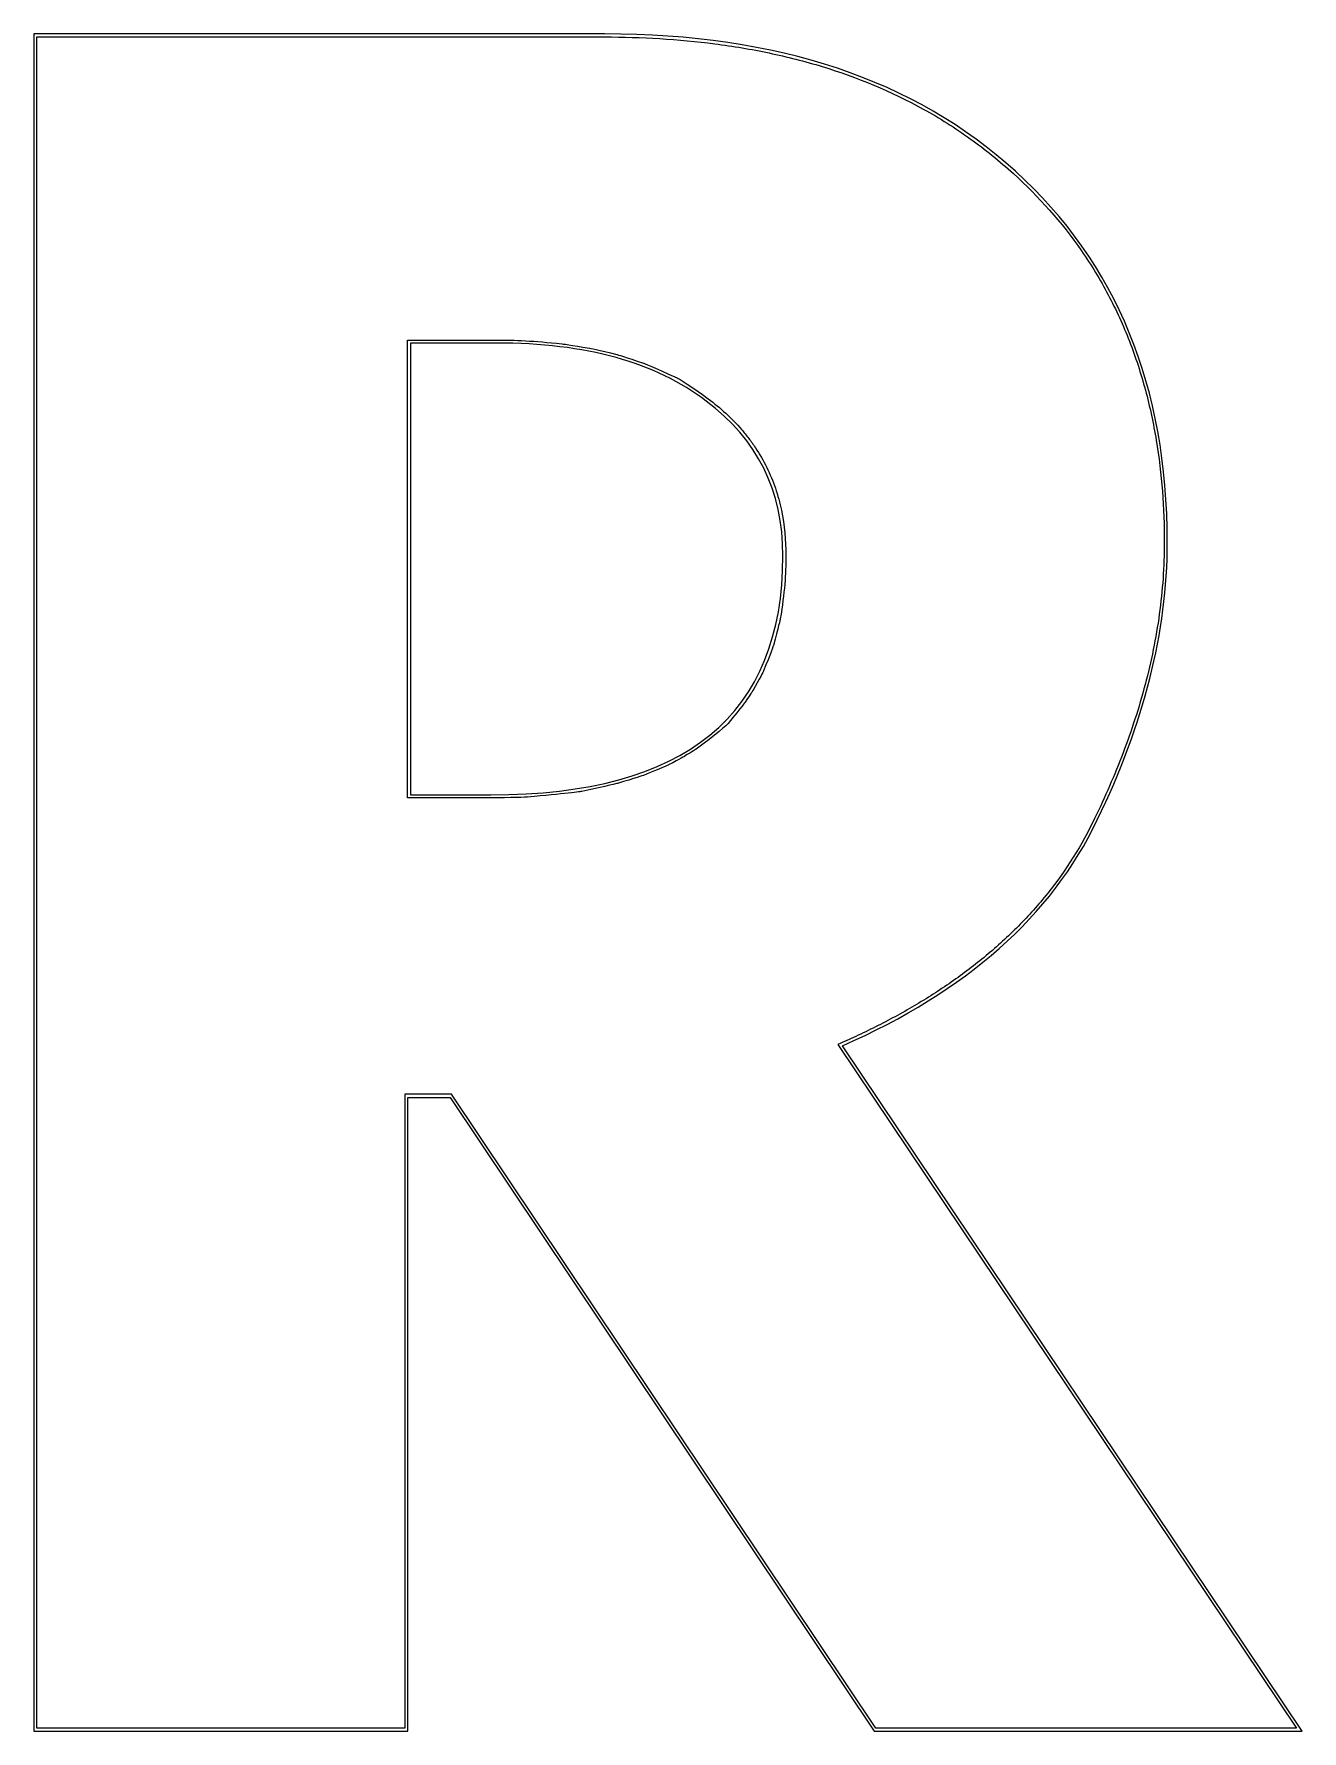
# Model space of a CAD drawing. Extents: x 49 to 151, y 118 to 254.
import ezdxf

# ---------------------------------------------------------------- set-up
doc = ezdxf.new("R2010")
doc.units = 0
doc.layers.get('0').update_dxf_attribs({"linetype": 'CONTINUOUS'})

msp = doc.modelspace()

# ---------------------------------------------------------------- linework, layer by layer
at = {"color": 7}
for p, q in [((94.765305, 253.952227), (48.931621, 253.952227)), ((48.931621, 253.952227), (48.931621, 117.647539)), ((49.174398, 253.70945), (94.765305, 253.70945)), ((49.174398, 117.890316), (49.174398, 253.70945)), ((78.926344, 229.36843), (86.065339, 229.36843)), ((78.926344, 192.597877), (78.926344, 229.36843)), ((79.169121, 229.125653), (79.169121, 192.840654)), ((86.065391, 229.125653), (79.169121, 229.125653)), ((85.640983, 192.597877), (78.926344, 192.597877)), ((79.169121, 192.840654), (85.641006, 192.840654)), ((113.499488, 172.787886), (150.332045, 117.890316)), ((150.787289, 117.647539), (113.862672, 172.682321)), ((82.481665, 168.787333), (78.714148, 168.787333)), ((78.714148, 168.787333), (78.714148, 117.890316)), ((78.956925, 117.647539), (78.956925, 168.544556)), ((78.956925, 168.544556), (82.352018, 168.544556)), ((82.352018, 168.544556), (116.416947, 117.647539)), ((116.546594, 117.890316), (82.481665, 168.787333)), ((48.931621, 117.647539), (78.956925, 117.647539)), ((78.714148, 117.890316), (49.174398, 117.890316)), ((116.416947, 117.647539), (150.787289, 117.647539)), ((150.332045, 117.890316), (116.546594, 117.890316))]:
    msp.add_line(p, q, dxfattribs=at)
for points in [[(127.761309, 242.918192), (119.697976, 250.274215), (108.699308, 253.952227), (94.765305, 253.952227)], [(94.765305, 253.70945), (97.727493, 253.70945), (100.67798, 253.544519), (103.613038, 253.163402)], [(103.613038, 253.163402), (105.080567, 252.972843), (106.546472, 252.726993), (107.988079, 252.422704)], [(107.988079, 252.422704), (109.429685, 252.118415), (110.851443, 251.755311), (112.251205, 251.327188)], [(112.251205, 251.327188), (115.050729, 250.470944), (117.763005, 249.356055), (120.365409, 247.918049)], [(120.365409, 247.918049), (121.01601, 247.558548), (121.659325, 247.178754), (122.288006, 246.78241)], [(122.288006, 246.78241), (122.916688, 246.386065), (123.532585, 245.972192), (124.135614, 245.540639)], [(124.135614, 245.540639), (125.341579, 244.6776), (126.496013, 243.743854), (127.598077, 242.738481)], [(127.598077, 242.738481), (129.655009, 240.878266), (131.486241, 238.820068), (133.065409, 236.541939)], [(139.962407, 213.105085), (139.962407, 225.624467), (135.895374, 235.56217), (127.761309, 242.918192)], [(133.065409, 236.541939), (133.460217, 235.972383), (133.83818, 235.390396), (134.196176, 234.801318)], [(134.196176, 234.801318), (134.554173, 234.212239), (134.893224, 233.614633), (135.213812, 233.008704)], [(135.213812, 233.008704), (135.854987, 231.796846), (136.422306, 230.551733), (136.919339, 229.275108)], [(86.065339, 229.36843), (86.065357, 229.36843), (86.065374, 229.36843), (86.065391, 229.36843)], [(86.065391, 229.36843), (87.573651, 229.36843), (89.077087, 229.301538), (91.322866, 229.068336)], [(102.934736, 224.457406), (98.903069, 227.569571), (93.279954, 229.125653), (86.065391, 229.125653)], [(91.322866, 229.068336), (91.322866, 229.068336), (92.070466, 228.968134), (93.552494, 228.717266)], [(136.919339, 229.275108), (137.416372, 227.998482), (137.843157, 226.690209), (138.202943, 225.352271)], [(93.552494, 228.717266), (93.552494, 228.717266), (94.287928, 228.566552), (95.74584, 228.206605)], [(95.74584, 228.206605), (95.74584, 228.206605), (96.471041, 227.996349), (97.887944, 227.513839)], [(97.887944, 227.513839), (97.887944, 227.513839), (98.580541, 227.241629), (100.605878, 226.322105)], [(100.605878, 226.322105), (100.605878, 226.322105), (101.886327, 225.572989), (103.080035, 224.65194)], [(138.202943, 225.352271), (138.562728, 224.014333), (138.850067, 222.667645), (139.074247, 221.313484)], [(109.088327, 212.044119), (109.088327, 217.278211), (107.03713, 221.415973), (102.934736, 224.457406)], [(103.080035, 224.65194), (103.080429, 224.651635), (103.080824, 224.651331), (103.081218, 224.651027)], [(103.081218, 224.651027), (103.081618, 224.65073), (103.082018, 224.650433), (103.082418, 224.650137)], [(103.082418, 224.650137), (104.071147, 223.9168), (104.971977, 223.09935), (105.767425, 222.179679)], [(105.767425, 222.179679), (105.966287, 221.949761), (106.158526, 221.713429), (106.343791, 221.47034)], [(106.343791, 221.47034), (106.529057, 221.227252), (106.708023, 220.976367), (106.87787, 220.721062)], [(139.074247, 221.313484), (139.522605, 218.60516), (139.71963, 215.866715), (139.71963, 213.105085)], [(106.87787, 220.721062), (107.217563, 220.210451), (107.520378, 219.683452), (107.787384, 219.140455)], [(107.787384, 219.140455), (108.054391, 218.597458), (108.285602, 218.03844), (108.481984, 217.463659)], [(108.481984, 217.463659), (108.580175, 217.176269), (108.669659, 216.884924), (108.750533, 216.589697)], [(108.750533, 216.589697), (108.831406, 216.29447), (108.903768, 215.994682), (108.966972, 215.694569)], [(108.966972, 215.694569), (109.219786, 214.494115), (109.331104, 213.27623), (109.331104, 212.044119)], [(134.339292, 190.82482), (138.088035, 198.534498), (139.962407, 205.961253), (139.962407, 213.105085)], [(139.71963, 213.105085), (139.71963, 211.176442), (139.582363, 209.258911), (139.320501, 207.351605)], [(85.641006, 192.840654), (101.272553, 192.840654), (109.088327, 199.241809), (109.088327, 212.044119)], [(109.331104, 212.044119), (109.331104, 210.57218), (109.229989, 209.11673), (108.873004, 206.966098)], [(139.320501, 207.351605), (139.18957, 206.397952), (139.027424, 205.447381), (138.836931, 204.504881)], [(108.873004, 206.966098), (108.873004, 206.966098), (108.71956, 206.254785), (108.33045, 204.845318)], [(108.33045, 204.845318), (108.33045, 204.845318), (108.092868, 204.143836), (107.535325, 202.794261)], [(138.836931, 204.504881), (138.646438, 203.56238), (138.427423, 202.626506), (138.181823, 201.696793)], [(107.535325, 202.794261), (107.535325, 202.794261), (107.21456, 202.141889), (106.665135, 201.199743)], [(106.665135, 201.199743), (106.665135, 201.199743), (106.470592, 200.891745), (106.057732, 200.288408)], [(138.181823, 201.696793), (137.936224, 200.767081), (137.663645, 199.842447), (137.367685, 198.927879)], [(106.057732, 200.288408), (106.057732, 200.288408), (105.838394, 199.991821), (104.692359, 198.557588)], [(104.692359, 198.557588), (104.692359, 198.557588), (103.626434, 197.57258), (102.12726, 196.520548)], [(137.367685, 198.927879), (137.071725, 198.01331), (136.752272, 197.10811), (136.411288, 196.211507)], [(102.12726, 196.520548), (102.12726, 196.520548), (101.817999, 196.318539), (101.191516, 195.936847)], [(99.907135, 195.244959), (99.907135, 195.244959), (99.245851, 194.942625), (97.894151, 194.403817)], [(101.191516, 195.936847), (101.191516, 195.936847), (100.873616, 195.756593), (99.907135, 195.244959)], [(136.411288, 196.211507), (135.729388, 194.418483), (134.961518, 192.659719), (134.120562, 190.930169)], [(95.797922, 193.751621), (95.797922, 193.751621), (95.081837, 193.572382), (92.932185, 193.114972)], [(97.894151, 194.403817), (97.894151, 194.403817), (97.203794, 194.167407), (95.797922, 193.751621)], [(85.641006, 192.597877), (85.640998, 192.597877), (85.640991, 192.597877), (85.640983, 192.597877)], [(88.576171, 192.653689), (88.576171, 192.653689), (87.112124, 192.597877), (85.641006, 192.597877)], [(92.932185, 193.114972), (92.932185, 193.114972), (91.486361, 192.912526), (88.576171, 192.653689)], [(134.120562, 190.930169), (133.097283, 188.785325), (131.839366, 186.792337), (130.361105, 184.942759)], [(113.862672, 172.682321), (123.835741, 177.067642), (130.661281, 183.115142), (134.339292, 190.82482)], [(130.361105, 184.942759), (129.991509, 184.480327), (129.607375, 184.026098), (129.213756, 183.585053)], [(129.213756, 183.585053), (128.820138, 183.144008), (128.416319, 182.715145), (128.002901, 182.297725)], [(128.002901, 182.297725), (127.176066, 181.462883), (126.310886, 180.673756), (125.411655, 179.925367)], [(125.411655, 179.925367), (124.512424, 179.176977), (123.579107, 178.469317), (122.61523, 177.798213)], [(122.61523, 177.798213), (121.651352, 177.127109), (120.654125, 176.49101), (119.637182, 175.89246)], [(119.637182, 175.89246), (118.620239, 175.29391), (117.584199, 174.732884), (116.531553, 174.204496)], [(114.940351, 173.435927), (114.462606, 173.213897), (113.980943, 172.999918), (113.499488, 172.787886)], [(116.531553, 174.204496), (116.00523, 173.940302), (115.474949, 173.68438), (114.940351, 173.435927)]]:
    msp.add_open_spline(points, degree=3, dxfattribs=at)

doc.saveas('drawing.dxf')
